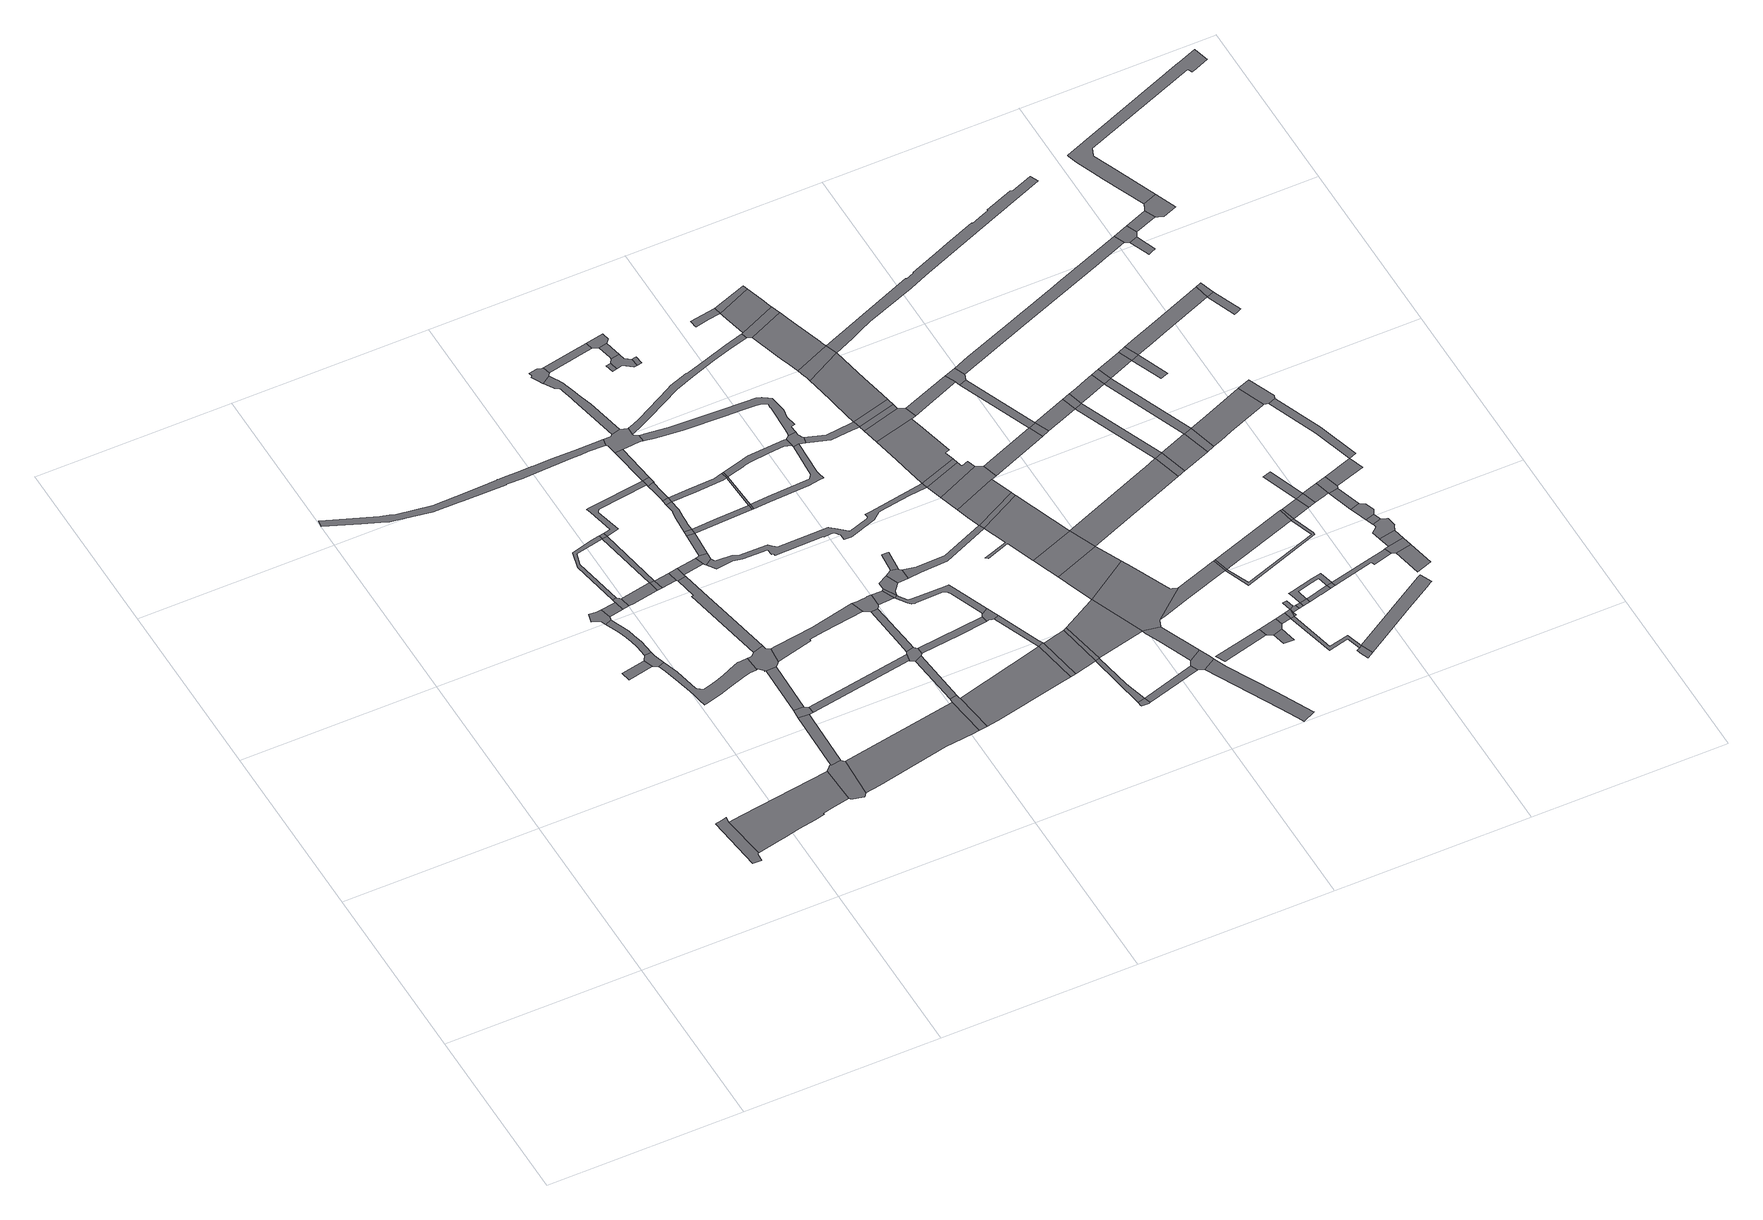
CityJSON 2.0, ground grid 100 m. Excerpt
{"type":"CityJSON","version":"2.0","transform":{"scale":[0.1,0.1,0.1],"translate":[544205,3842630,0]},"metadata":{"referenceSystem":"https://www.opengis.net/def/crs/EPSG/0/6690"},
"CityObjects":{
"road1":{"type":"Road","geometry":[{"type":"MultiSurface","lod":"1","boundaries":[[[0,1,2,3,4,5,6,7,8,9]]]}]},
"road2":{"type":"Road","attributes":{"RoadStructureAttribute.sectionType":"1"},"geometry":[{"type":"MultiSurface","lod":"1","boundaries":[[[10,11,12,9,8,13,14,15,16,17,18,19,20]]]}]},
"road3":{"type":"Road","geometry":[{"type":"MultiSurface","lod":"1","boundaries":[[[21,22,23,24]]]}]},
"road4":{"type":"Road","geometry":[{"type":"MultiSurface","lod":"1","boundaries":[[[25,26,27,21,24,28,29]]]}]},
"road5":{"type":"Road","geometry":[{"type":"MultiSurface","lod":"1","boundaries":[[[30,31,32,33,34,35,36,37,38,39,40]]]}]},
"road6":{"type":"Road","attributes":{"RoadStructureAttribute.sectionType":"1"},"geometry":[{"type":"MultiSurface","lod":"1","boundaries":[[[41,42,43,37,36,44,45,46,47,27,26]]]}]},
"road7":{"type":"Road","attributes":{"RoadStructureAttribute.sectionType":"1"},"geometry":[{"type":"MultiSurface","lod":"1","boundaries":[[[48,49,50,40,39,51,52]]]}]},
"road8":{"type":"Road","geometry":[{"type":"MultiSurface","lod":"1","boundaries":[[[53,54,55,56,10,20,57,58,59,60,61,62,63]]]}]},
"road9":{"type":"Road","attributes":{"RoadStructureAttribute.sectionType":"1"},"geometry":[{"type":"MultiSurface","lod":"1","boundaries":[[[64,65,66,67,68,69,70,71,72,73,74,29,28,75,76,77,78,79,80,81,82,83,84,85,86,87,88,89,90,91]]]}]},
"road10":{"type":"Road","geometry":[{"type":"MultiSurface","lod":"1","boundaries":[[[92,93,94,48,52,95,96]]]}]},
"road11":{"type":"Road","attributes":{"RoadStructureAttribute.sectionType":"1"},"geometry":[{"type":"MultiSurface","lod":"1","boundaries":[[[97,98,99,100,101,102,103,104,105,106,107,108,109,110,111,112,113,114,115,116,117,118,119,120,121,122,123,124,125,126,127,128,129,130,131,132,133,134,135,136,137,138]]]}]},
"road12":{"type":"Road","attributes":{"RoadStructureAttribute.sectionType":"1"},"geometry":[{"type":"MultiSurface","lod":"1","boundaries":[[[139,54,53,140,141]]]}]},
"road13":{"type":"Road","attributes":{"RoadStructureAttribute.sectionType":"1"},"geometry":[{"type":"MultiSurface","lod":"1","boundaries":[[[142,143,144,145,94,93,146,147,148]]]}]},
"road14":{"type":"Road","attributes":{"RoadStructureAttribute.sectionType":"1"},"geometry":[{"type":"MultiSurface","lod":"1","boundaries":[[[149,150,151,96,95,152,153]]]}]},
"road15":{"type":"Road","geometry":[{"type":"MultiSurface","lod":"1","boundaries":[[[154,139,141,155,156,157,158]]]}]},
"road16":{"type":"Road","attributes":{"RoadStructureAttribute.sectionType":"1"},"geometry":[{"type":"MultiSurface","lod":"1","boundaries":[[[159,160,154,158]]]}]},
"road17":{"type":"Road","geometry":[{"type":"MultiSurface","lod":"1","boundaries":[[[161,149,153,162]]]}]},
"road18":{"type":"Road","attributes":{"RoadStructureAttribute.sectionType":"1"},"geometry":[{"type":"MultiSurface","lod":"1","boundaries":[[[163,148,149,161]]]}]},
"road19":{"type":"Road","geometry":[{"type":"MultiSurface","lod":"1","boundaries":[[[164,165,166,167,168,91,90,169,170,171,160,159,172,173,174]]]}]},
"road20":{"type":"Road","geometry":[{"type":"MultiSurface","lod":"1","boundaries":[[[175,142,148,163]]]}]},
"road21":{"type":"Road","attributes":{"RoadStructureAttribute.sectionType":"1"},"geometry":[{"type":"MultiSurface","lod":"1","boundaries":[[[176,177,178,161,162,179,180]]]}]},
"road22":{"type":"Road","attributes":{"RoadStructureAttribute.sectionType":"1"},"geometry":[{"type":"MultiSurface","lod":"1","boundaries":[[[181,182,183,184,185,186,167,166]]]}]},
"road23":{"type":"Road","geometry":[{"type":"MultiSurface","lod":"1","boundaries":[[[187,176,180,188,184,183,189]]]}]},
"road24":{"type":"Road","attributes":{"RoadStructureAttribute.sectionType":"1"},"geometry":[{"type":"MultiSurface","lod":"1","boundaries":[[[190,63,62,191,192,193,194,195]]]}]},
"road25":{"type":"Road","attributes":{"RoadStructureAttribute.sectionType":"1"},"geometry":[{"type":"MultiSurface","lod":"1","boundaries":[[[196,187,189,197]]]}]},
"road26":{"type":"Road","attributes":{"RoadStructureAttribute.sectionType":"1"},"geometry":[{"type":"MultiSurface","lod":"1","boundaries":[[[198,199,157,156,200]]]}]},
"road27":{"type":"Road","attributes":{"RoadStructureAttribute.sectionType":"1"},"geometry":[{"type":"MultiSurface","lod":"1","boundaries":[[[201,202,203,204,205,175,163,206,207,208,209]]]}]},
"road28":{"type":"Road","geometry":[{"type":"MultiSurface","lod":"1","boundaries":[[[210,196,197,211,212,213]]]}]},
"road29":{"type":"Road","attributes":{"RoadStructureAttribute.sectionType":"1"},"geometry":[{"type":"MultiSurface","lod":"1","boundaries":[[[214,210,213,215,216]]]}]},
"road30":{"type":"Road","attributes":{"RoadStructureAttribute.sectionType":"1"},"geometry":[{"type":"MultiSurface","lod":"1","boundaries":[[[217,218,219,220,174,173,221,222,223,224,225]]]}]},
"road31":{"type":"Road","geometry":[{"type":"MultiSurface","lod":"1","boundaries":[[[226,214,216,227]]]}]},
"road32":{"type":"Road","attributes":{"RoadStructureAttribute.sectionType":"1"},"geometry":[{"type":"MultiSurface","lod":"1","boundaries":[[[228,229,230,231,232,233,234,235,236,237,238,226,227]]]}]},
"road33":{"type":"Road","geometry":[{"type":"MultiSurface","lod":"1","boundaries":[[[239,240,234,233]]]}]},
"road34":{"type":"Road","attributes":{"RoadStructureAttribute.sectionType":"1"},"geometry":[{"type":"MultiSurface","lod":"1","boundaries":[[[241,242,243,244,245,240,239]]]}]},
"road35":{"type":"Road","geometry":[{"type":"MultiSurface","lod":"1","boundaries":[[[246,247,201,209,243,242]]]}]},
"road36":{"type":"Road","attributes":{"RoadStructureAttribute.sectionType":"1"},"geometry":[{"type":"MultiSurface","lod":"1","boundaries":[[[248,249,250,201,247]]]}]},
"road37":{"type":"Road","geometry":[{"type":"MultiSurface","lod":"1","boundaries":[[[251,252,253,254,255,190,195,256,257]]]}]},
"road38":{"type":"Road","attributes":{"RoadStructureAttribute.sectionType":"1"},"geometry":[{"type":"MultiSurface","lod":"1","boundaries":[[[258,259,254,253]]]}]},
"road39":{"type":"Road","attributes":{"RoadStructureAttribute.sectionType":"1"},"geometry":[{"type":"MultiSurface","lod":"1","boundaries":[[[260,261,227,216,262]]]}]},
"road40":{"type":"Road","geometry":[{"type":"MultiSurface","lod":"1","boundaries":[[[263,264,265,266,267,138,137,268,249,248,269,270,271,272,273,274,275,276,277,278]]]}]},
"road41":{"type":"Road","geometry":[{"type":"MultiSurface","lod":"1","boundaries":[[[279,280,281,198,200,282,259,258,283,284,285]]]}]},
"road42":{"type":"Road","geometry":[{"type":"MultiSurface","lod":"1","boundaries":[[[286,287,288,289,290,291,292,293,294,295,296]]]}]},
"road43":{"type":"Road","attributes":{"RoadStructureAttribute.sectionType":"1"},"geometry":[{"type":"MultiSurface","lod":"1","boundaries":[[[297,298,299,300,301,302,303,304,305,294,293,306,307,308,309,310,311,312,313,314,265,264]]]}]},
"road44":{"type":"Road","attributes":{"RoadStructureAttribute.sectionType":"1"},"geometry":[{"type":"MultiSurface","lod":"1","boundaries":[[[315,316,317,239,233,318,319,320,321]]]}]},
"road45":{"type":"Road","attributes":{"RoadStructureAttribute.sectionType":"1"},"geometry":[{"type":"MultiSurface","lod":"1","boundaries":[[[322,323,324,325,281,280]]]}]},
"road46":{"type":"Road","geometry":[{"type":"MultiSurface","lod":"1","boundaries":[[[326,327,328,329,217,225,330,331,324,323,332,333,334,335]]]}]},
"road47":{"type":"Road","geometry":[{"type":"MultiSurface","lod":"1","boundaries":[[[336,260,262,337]]]}]},
"road48":{"type":"Road","geometry":[{"type":"MultiSurface","lod":"1","boundaries":[[[338,321,260,336]]]}]},
"road49":{"type":"Road","attributes":{"RoadStructureAttribute.sectionType":"1"},"geometry":[{"type":"MultiSurface","lod":"1","boundaries":[[[339,335,334,340,341]]]}]},
"road50":{"type":"Road","geometry":[{"type":"MultiSurface","lod":"1","boundaries":[[[342,315,321,338]]]}]},
"road51":{"type":"Road","attributes":{"RoadStructureAttribute.sectionType":"1"},"geometry":[{"type":"MultiSurface","lod":"1","boundaries":[[[343,344,345,296,295,346,347,348]]]}]},
"road52":{"type":"Road","attributes":{"RoadStructureAttribute.sectionType":"1"},"geometry":[{"type":"MultiSurface","lod":"1","boundaries":[[[349,350,257,256,351,352,353]]]}]},
"road53":{"type":"Road","geometry":[{"type":"MultiSurface","lod":"1","boundaries":[[[354,341,340,355,356,357]]]}]},
"road54":{"type":"Road","attributes":{"RoadStructureAttribute.sectionType":"1"},"geometry":[{"type":"MultiSurface","lod":"1","boundaries":[[[358,285,284,359,360]]]}]},
"road55":{"type":"Road","attributes":{"RoadStructureAttribute.sectionType":"1"},"geometry":[{"type":"MultiSurface","lod":"1","boundaries":[[[361,362,354,357,363,364,365]]]}]},
"road56":{"type":"Road","attributes":{"RoadStructureAttribute.sectionType":"1"},"geometry":[{"type":"MultiSurface","lod":"1","boundaries":[[[366,367,368,369,370,371,372,373,374,375,376,377,378,379,380,381,382,383,212,211,384,385,386,387,388,389,390,391,392,393,394,395,396,397,398,399,400,401,402,403,404,405,406,407]]]}]},
"road57":{"type":"Road","geometry":[{"type":"MultiSurface","lod":"1","boundaries":[[[408,409,410,411]]]}]},
"road58":{"type":"Road","geometry":[{"type":"MultiSurface","lod":"1","boundaries":[[[412,413,414,361,365,415,416,417,418]]]}]},
"road59":{"type":"Road","attributes":{"RoadStructureAttribute.sectionType":"1"},"geometry":[{"type":"MultiSurface","lod":"1","boundaries":[[[419,420,421,422,423,424,425,357,356,426,427,428,429,430,431,432,433,434]]]}]},
"road60":{"type":"Road","geometry":[{"type":"MultiSurface","lod":"1","boundaries":[[[435,436,437,438,412,418]]]}]},
"road61":{"type":"Road","attributes":{"RoadStructureAttribute.sectionType":"1"},"geometry":[{"type":"MultiSurface","lod":"1","boundaries":[[[439,440,441,442,443,444,445,446,447,448,449,336,337]]]}]},
"road62":{"type":"Road","geometry":[{"type":"MultiSurface","lod":"1","boundaries":[[[450,451,452,408,411,453,454,455,456]]]}]},
"road63":{"type":"Road","attributes":{"RoadStructureAttribute.sectionType":"1"},"geometry":[{"type":"MultiSurface","lod":"1","boundaries":[[[457,458,459,460,461,462,463,464,465,466,467,468,469,470,471,472,274,273,473,474,475,476,477,478,479,480,481,482,483,484,485,486,487,488]]]}]},
"road64":{"type":"Road","geometry":[{"type":"MultiSurface","lod":"1","boundaries":[[[489,490,491,452,451]]]}]},
"road65":{"type":"Road","geometry":[{"type":"MultiSurface","lod":"1","boundaries":[[[492,343,348,490,489,493]]]}]},
"road66":{"type":"Road","attributes":{"RoadStructureAttribute.sectionType":"1"},"geometry":[{"type":"MultiSurface","lod":"1","boundaries":[[[494,495,496,497,342,338,498,499,500,501,502,503,504,505,506]]]}]},
"road67":{"type":"Road","geometry":[{"type":"MultiSurface","lod":"1","boundaries":[[[507,508,456,455]]]}]},
"road68":{"type":"Road","geometry":[{"type":"MultiSurface","lod":"1","boundaries":[[[434,433,509,510,358,360,511,512,513,514,515]]]}]},
"road69":{"type":"Road","geometry":[{"type":"MultiSurface","lod":"1","boundaries":[[[516,349,353,517,518]]]}]},
"road70":{"type":"Road","attributes":{"RoadStructureAttribute.sectionType":"1"},"geometry":[{"type":"MultiSurface","lod":"1","boundaries":[[[519,515,514,349,516]]]}]},
"road71":{"type":"Road","attributes":{"RoadStructureAttribute.sectionType":"1"},"geometry":[{"type":"MultiSurface","lod":"1","boundaries":[[[520,521,522,523,524,525,526,527,528,529,278,277,530,531,532,533,534,535,536,537]]]}]},
"road72":{"type":"Road","attributes":{"RoadStructureAttribute.sectionType":"1"},"geometry":[{"type":"MultiSurface","lod":"1","boundaries":[[[538,539,518,517,540,541]]]}]},
"road73":{"type":"Road","geometry":[{"type":"MultiSurface","lod":"1","boundaries":[[[542,543,544,545,546,547]]]}]},
"road74":{"type":"Road","attributes":{"RoadStructureAttribute.sectionType":"1"},"geometry":[{"type":"MultiSurface","lod":"1","boundaries":[[[548,549,550,416,415,551,552,553]]]}]},
"road75":{"type":"Road","attributes":{"RoadStructureAttribute.sectionType":"1"},"geometry":[{"type":"MultiSurface","lod":"1","boundaries":[[[554,555,541,543,542]]]}]},
"road76":{"type":"Road","geometry":[{"type":"MultiSurface","lod":"1","boundaries":[[[556,557,558,488,487,559,494,506,446,445,560,561]]]}]},
"road77":{"type":"Road","geometry":[{"type":"MultiSurface","lod":"1","boundaries":[[[562,563,538,541,555,564]]]}]},
"road78":{"type":"Road","attributes":{"RoadStructureAttribute.sectionType":"1"},"geometry":[{"type":"MultiSurface","lod":"1","boundaries":[[[565,566,561,560,567,568,569,570,571]]]}]},
"road79":{"type":"Road","attributes":{"RoadStructureAttribute.sectionType":"1"},"geometry":[{"type":"MultiSurface","lod":"1","boundaries":[[[572,542,547,573]]]}]},
"road80":{"type":"Road","attributes":{"RoadStructureAttribute.sectionType":"1"},"geometry":[{"type":"MultiSurface","lod":"1","boundaries":[[[574,575,562,564,576,577]]]}]},
"road81":{"type":"Road","geometry":[{"type":"MultiSurface","lod":"1","boundaries":[[[578,579,580,581,582,583,584]]]}]},
"road82":{"type":"Road","geometry":[{"type":"MultiSurface","lod":"1","boundaries":[[[585,553,586,587,588,589,590,591,592]]]}]},
"road83":{"type":"Road","geometry":[{"type":"MultiSurface","lod":"1","boundaries":[[[593,407,406,594]]]}]},
"road84":{"type":"Road","attributes":{"RoadStructureAttribute.sectionType":"1"},"geometry":[{"type":"MultiSurface","lod":"1","boundaries":[[[577,595,596,597,598,599]]]}]},
"road85":{"type":"Road","attributes":{"RoadStructureAttribute.sectionType":"1"},"geometry":[{"type":"MultiSurface","lod":"1","boundaries":[[[600,601,602,603,604,594,406,605,606,607,608]]]}]},
"road86":{"type":"Road","attributes":{"RoadStructureAttribute.sectionType":"1"},"geometry":[{"type":"MultiSurface","lod":"1","boundaries":[[[609,610,611,612,613,614,548,615]]]}]},
"road87":{"type":"Road","attributes":{"RoadStructureAttribute.sectionType":"1"},"geometry":[{"type":"MultiSurface","lod":"1","boundaries":[[[616,617,618,619,620,621,622,623,624,407,593]]]}]},
"road88":{"type":"Road","geometry":[{"type":"MultiSurface","lod":"1","boundaries":[[[615,548,553,585]]]}]},
"road89":{"type":"Road","geometry":[{"type":"MultiSurface","lod":"1","boundaries":[[[625,598,597,626,572,573,627,628,629,630]]]}]},
"road90":{"type":"Road","geometry":[{"type":"MultiSurface","lod":"1","boundaries":[[[631,608,607,611,610,632,633]]]}]},
"road91":{"type":"Road","attributes":{"RoadStructureAttribute.sectionType":"1"},"geometry":[{"type":"MultiSurface","lod":"1","boundaries":[[[634,570,635,636]]]}]},
"road92":{"type":"Road","geometry":[{"type":"MultiSurface","lod":"1","boundaries":[[[637,571,570,634]]]}]},
"road93":{"type":"Road","geometry":[{"type":"MultiSurface","lod":"1","boundaries":[[[592,591,638,639,640,641]]]}]},
"road94":{"type":"Road","geometry":[{"type":"MultiSurface","lod":"1","boundaries":[[[642,636,635,621,620,643,644]]]}]},
"road95":{"type":"Road","attributes":{"RoadStructureAttribute.sectionType":"1"},"geometry":[{"type":"MultiSurface","lod":"1","boundaries":[[[645,641,640,646,574,647]]]}]},
"road96":{"type":"Road","attributes":{"RoadStructureAttribute.sectionType":"1"},"geometry":[{"type":"MultiSurface","lod":"1","boundaries":[[[648,649,650,651,652,653,654,655,656,571,637]]]}]},
"road97":{"type":"Road","geometry":[{"type":"MultiSurface","lod":"1","boundaries":[[[657,658,659,520,537,660,661,662]]]}]},
"road98":{"type":"Road","attributes":{"RoadStructureAttribute.sectionType":"1"},"geometry":[{"type":"MultiSurface","lod":"1","boundaries":[[[663,664,665,630,629,666,667,668,669]]]}]},
"road99":{"type":"Road","geometry":[{"type":"MultiSurface","lod":"1","boundaries":[[[670,578,584,671]]]}]},
"road100":{"type":"Road","attributes":{"RoadStructureAttribute.sectionType":"1"},"geometry":[{"type":"MultiSurface","lod":"1","boundaries":[[[672,673,671,584,674,675,676,659,658]]]}]},
"road101":{"type":"Road","geometry":[{"type":"MultiSurface","lod":"1","boundaries":[[[677,678,679,680,652,651]]]}]},
"road102":{"type":"Road","attributes":{"RoadStructureAttribute.sectionType":"1"},"geometry":[{"type":"MultiSurface","lod":"1","boundaries":[[[681,682,683,684,662,661,685,686,687,678,677]]]}]},
"road103":{"type":"Road","geometry":[{"type":"MultiSurface","lod":"1","boundaries":[[[688,689,690,647,574,577,599,691,692,693,694]]]}]},
"road104":{"type":"Road","attributes":{"RoadStructureAttribute.sectionType":"1"},"geometry":[{"type":"MultiSurface","lod":"1","boundaries":[[[695,696,697,698]]]}]},
"road105":{"type":"Road","attributes":{"RoadStructureAttribute.sectionType":"1"},"geometry":[{"type":"MultiSurface","lod":"1","boundaries":[[[699,694,693,700,701,702]]]}]},
"road106":{"type":"Road","attributes":{"RoadStructureAttribute.sectionType":"1"},"geometry":[{"type":"MultiSurface","lod":"1","boundaries":[[[703,704,644,643,705,706,707]]]}]},
"road107":{"type":"Road","attributes":{"RoadStructureAttribute.sectionType":"1"},"geometry":[{"type":"MultiSurface","lod":"1","boundaries":[[[708,709,633,632,710]]]}]},
"road108":{"type":"Road","geometry":[{"type":"MultiSurface","lod":"1","boundaries":[[[711,695,698,712,713,714,715]]]}]},
"road109":{"type":"Road","geometry":[{"type":"MultiSurface","lod":"1","boundaries":[[[716,717,714,713]]]}]},
"road110":{"type":"Road","attributes":{"RoadStructureAttribute.sectionType":"1"},"geometry":[{"type":"MultiSurface","lod":"1","boundaries":[[[718,719,720,592,641,721,722]]]}]},
"road111":{"type":"Road","geometry":[{"type":"MultiSurface","lod":"1","boundaries":[[[723,724,704,703,707,725,726,727]]]}]},
"road112":{"type":"Road","attributes":{"RoadStructureAttribute.sectionType":"1"},"geometry":[{"type":"MultiSurface","lod":"1","boundaries":[[[728,711,715,729]]]}]},
"road113":{"type":"Road","attributes":{"RoadStructureAttribute.sectionType":"1"},"geometry":[{"type":"MultiSurface","lod":"1","boundaries":[[[726,725,708,730]]]}]},
"road114":{"type":"Road","geometry":[{"type":"MultiSurface","lod":"1","boundaries":[[[731,699,702,732]]]}]},
"road115":{"type":"Road","geometry":[{"type":"MultiSurface","lod":"1","boundaries":[[[708,710,733,730]]]}]},
"road116":{"type":"Road","geometry":[{"type":"MultiSurface","lod":"1","boundaries":[[[734,728,729,735]]]}]},
"road117":{"type":"Road","attributes":{"RoadStructureAttribute.sectionType":"1"},"geometry":[{"type":"MultiSurface","lod":"1","boundaries":[[[734,735,736,737]]]}]},
"road118":{"type":"Road","geometry":[{"type":"MultiSurface","lod":"1","boundaries":[[[738,739,734,740]]]}]},
"road119":{"type":"Road","geometry":[{"type":"MultiSurface","lod":"1","boundaries":[[[740,734,737,741,742]]]}]},
"road120":{"type":"Road","attributes":{"RoadStructureAttribute.sectionType":"1"},"geometry":[{"type":"MultiSurface","lod":"1","boundaries":[[[743,744,735,729,745,746,747,748]]]}]},
"road121":{"type":"Road","attributes":{"RoadStructureAttribute.sectionType":"1"},"geometry":[{"type":"MultiSurface","lod":"1","boundaries":[[[749,750,742,741,751]]]}]},
"road122":{"type":"Road","geometry":[{"type":"MultiSurface","lod":"1","boundaries":[[[748,747,752,753,754,755]]]}]},
"road123":{"type":"Road","geometry":[{"type":"MultiSurface","lod":"1","boundaries":[[[756,749,751,757]]]}]},
"road124":{"type":"Road","attributes":{"RoadStructureAttribute.sectionType":"1"},"geometry":[{"type":"MultiSurface","lod":"1","boundaries":[[[758,759,760,730,733,761,762]]]}]},
"road125":{"type":"Road","geometry":[{"type":"MultiSurface","lod":"1","boundaries":[[[763,764,765,766,767,768,769,770,749,756,771,772,773,774,775,776,777,778,779,780,781]]]}]},
"road126":{"type":"Road","attributes":{"RoadStructureAttribute.sectionType":"1"},"geometry":[{"type":"MultiSurface","lod":"1","boundaries":[[[780,782,783,756,757,784,785,786]]]}]},
"road127":{"type":"Road","geometry":[{"type":"MultiSurface","lod":"1","boundaries":[[[787,788,789,790,791,792,793,732,702]]]}]},
"road128":{"type":"Road","attributes":{"RoadStructureAttribute.sectionType":"1"},"geometry":[{"type":"MultiSurface","lod":"1","boundaries":[[[794,731,732,795,796,797,791]]]}]},
"road129":{"type":"Road","geometry":[{"type":"MultiSurface","lod":"1","boundaries":[[[798,758,762,799]]]}]},
"road130":{"type":"Road","attributes":{"RoadStructureAttribute.sectionType":"1"},"geometry":[{"type":"MultiSurface","lod":"1","boundaries":[[[799,762,718,800]]]}]},
"road131":{"type":"Road","geometry":[{"type":"MultiSurface","lod":"1","boundaries":[[[781,780,786,801,802]]]}]},
"road132":{"type":"Road","geometry":[{"type":"MultiSurface","lod":"1","boundaries":[[[800,718,722,803,804,805]]]}]},
"road133":{"type":"Road","attributes":{"RoadStructureAttribute.sectionType":"1"},"geometry":[{"type":"MultiSurface","lod":"1","boundaries":[[[806,807,808,798,799,809,810]]]}]},
"road134":{"type":"Road","attributes":{"RoadStructureAttribute.sectionType":"1"},"geometry":[{"type":"MultiSurface","lod":"1","boundaries":[[[811,812,813,748,755,814,815,816,817]]]}]},
"road135":{"type":"Road","attributes":{"RoadStructureAttribute.sectionType":"1"},"geometry":[{"type":"MultiSurface","lod":"1","boundaries":[[[818,800,805,819]]]}]},
"road136":{"type":"Road","attributes":{"RoadStructureAttribute.sectionType":"1"},"geometry":[{"type":"MultiSurface","lod":"1","boundaries":[[[820,821,822,823,824,825,826,827,828,829,830,831,832,833,834,835,836,837,838,839,840,841,842,843,677,651]]]}]},
"road137":{"type":"Road","geometry":[{"type":"MultiSurface","lod":"1","boundaries":[[[844,794,791,790]]]}]},
"road138":{"type":"Road","geometry":[{"type":"MultiSurface","lod":"1","boundaries":[[[845,806,810,846]]]}]},
"road139":{"type":"Road","attributes":{"RoadStructureAttribute.sectionType":"1"},"geometry":[{"type":"MultiSurface","lod":"1","boundaries":[[[847,848,849,850,802,801,851,852,853,854]]]}]},
"road140":{"type":"Road","attributes":{"RoadStructureAttribute.sectionType":"1"},"geometry":[{"type":"MultiSurface","lod":"1","boundaries":[[[846,810,818,855]]]}]},
"road141":{"type":"Road","geometry":[{"type":"MultiSurface","lod":"1","boundaries":[[[855,818,819,856]]]}]},
"road142":{"type":"Road","attributes":{"RoadStructureAttribute.sectionType":"1"},"geometry":[{"type":"MultiSurface","lod":"1","boundaries":[[[857,844,790,858,859]]]}]},
"road143":{"type":"Road","attributes":{"RoadStructureAttribute.sectionType":"1"},"geometry":[{"type":"MultiSurface","lod":"1","boundaries":[[[860,845,846,861,862]]]}]},
"road144":{"type":"Road","attributes":{"RoadStructureAttribute.sectionType":"1"},"geometry":[{"type":"MultiSurface","lod":"1","boundaries":[[[863,864,865,866,867,868,869,870,871,724,723,727,872,873,874]]]}]},
"road145":{"type":"Road","geometry":[{"type":"MultiSurface","lod":"1","boundaries":[[[875,876,877,857,878]]]}]},
"road146":{"type":"Road","geometry":[{"type":"MultiSurface","lod":"1","boundaries":[[[878,857,859,879]]]}]},
"road147":{"type":"Road","attributes":{"RoadStructureAttribute.sectionType":"1"},"geometry":[{"type":"MultiSurface","lod":"1","boundaries":[[[880,881,878,879,882,883,884,885]]]}]},
"road148":{"type":"Road","geometry":[{"type":"MultiSurface","lod":"1","boundaries":[[[886,860,862,887]]]}]},
"road149":{"type":"Road","geometry":[{"type":"MultiSurface","lod":"1","boundaries":[[[888,889,887,862]]]}]},
"road150":{"type":"Road","geometry":[{"type":"MultiSurface","lod":"1","boundaries":[[[890,891,847,854,892,893]]]}]},
"road151":{"type":"Road","attributes":{"RoadStructureAttribute.sectionType":"1"},"geometry":[{"type":"MultiSurface","lod":"1","boundaries":[[[893,892,894,895]]]}]},
"road152":{"type":"Road","attributes":{"RoadStructureAttribute.sectionType":"1"},"geometry":[{"type":"MultiSurface","lod":"1","boundaries":[[[896,897,891,890]]]}]},
"road153":{"type":"Road","attributes":{"RoadStructureAttribute.sectionType":"1"},"geometry":[{"type":"MultiSurface","lod":"1","boundaries":[[[898,899,855,856,900,901,902,903]]]}]},
"road154":{"type":"Road","geometry":[{"type":"MultiSurface","lod":"1","boundaries":[[[904,905,906,907,908,909,910,897,896,911,912,913]]]}]},
"road155":{"type":"Road","attributes":{"RoadStructureAttribute.sectionType":"1"},"geometry":[{"type":"MultiSurface","lod":"1","boundaries":[[[914,915,916,917]]]}]},
"road156":{"type":"Road","geometry":[{"type":"MultiSurface","lod":"1","boundaries":[[[918,919,880,885,920,915,914,921,922]]]}]},
"road157":{"type":"Road","attributes":{"RoadStructureAttribute.sectionType":"1"},"geometry":[{"type":"MultiSurface","lod":"1","boundaries":[[[923,924,907,906]]]}]},
"road158":{"type":"Road","geometry":[{"type":"MultiSurface","lod":"1","boundaries":[[[917,916,925,924,923,926,927]]]}]},
"road159":{"type":"Road","attributes":{"RoadStructureAttribute.sectionType":"1"},"geometry":[{"type":"MultiSurface","lod":"1","boundaries":[[[928,929,918,922,930,931]]]}]},
"road160":{"type":"Road","geometry":[{"type":"MultiSurface","lod":"1","boundaries":[[[932,898,903,933,934,935]]]}]},
"road161":{"type":"Road","attributes":{"RoadStructureAttribute.sectionType":"1"},"geometry":[{"type":"MultiSurface","lod":"1","boundaries":[[[936,937,938,886,887,939,940,941]]]}]},
"road162":{"type":"Road","attributes":{"RoadStructureAttribute.sectionType":"1"},"geometry":[{"type":"MultiSurface","lod":"1","boundaries":[[[942,934,933,943,928,944]]]}]},
"road163":{"type":"Road","geometry":[{"type":"MultiSurface","lod":"1","boundaries":[[[945,863,874,946,947,948]]]}]},
"road164":{"type":"Road","geometry":[{"type":"MultiSurface","lod":"1","boundaries":[[[949,950,951,947,946]]]}]},
"road165":{"type":"Road","geometry":[{"type":"MultiSurface","lod":"1","boundaries":[[[952,936,941,953]]]}]},
"road166":{"type":"Road","geometry":[{"type":"MultiSurface","lod":"1","boundaries":[[[954,955,956,953,941]]]}]},
"road167":{"type":"Road","attributes":{"RoadStructureAttribute.sectionType":"1"},"geometry":[{"type":"MultiSurface","lod":"1","boundaries":[[[957,945,948,958]]]}]},
"road168":{"type":"Road","geometry":[{"type":"MultiSurface","lod":"1","boundaries":[[[959,960,961,957,958,962,963,964]]]}]},
"road169":{"type":"Road","attributes":{"RoadStructureAttribute.sectionType":"1"},"geometry":[{"type":"MultiSurface","lod":"1","boundaries":[[[965,966,967,968,969,970,971,972,973,960,959,974,975,976,977,978,979,980,981,982,983]]]}]}
},
"vertices":[
[777,646,0],[781,672,0],[753,665,0],[719,657,0],[753,361,0],[798,360,0],[799,370,0],[800,404,0],[808,406,0],[776,639,0],
[1316,716,0],[1040,678,0],[849,650,0],[913,428,0],[953,437,0],[1042,456,0],[1129,473,0],[1180,483,0],[1180,493,0],[1232,503,0],[1324,521,0],
[905,1712,0],[781,1687,0],[791,1638,0],[922,1664,0],
[960,1722,0],[957,1745,0],[924,1742,0],[947,1652,0],[979,1663,0],
[859,2082,0],[819,2086,0],[806,2038,0],[818,2034,0],[847,2017,0],[851,2008,0],[857,1994,0],[890,2008,0],[890,2012,0],[894,2027,0],[880,2083,0],
[949,1826,0],[938,1876,0],[931,1911,0],[888,1921,0],[901,1878,0],[911,1843,0],[917,1804,0],
[957,2097,0],[955,2096,0],[943,2094,0],[954,2039,0],[967,2041,0],
[1403,749,0],[1349,741,0],[1345,746,0],[1338,739,0],[1333,516,0],[1342,511,0],[1393,496,0],[1397,501,0],[1398,503,0],[1409,516,0],[1417,735,0],
[1277,1509,0],[1274,1508,0],[1252,1499,0],[1183,1469,0],[1146,1454,0],[1114,1443,0],[1061,1430,0],[1059,1431,0],[1033,1449,0],[1032,1452,0],[1006,1582,0],[961,1609,0],[969,1572,0],[982,1522,0],[1000,1445,0],[1001,1444,0],[1006,1418,0],[1013,1378,0],[1021,1342,0],[1023,1342,0],[1034,1345,0],[1115,1366,0],[1170,1385,0],[1253,1413,0],[1292,1427,0],[1329,1427,0],[1329,1438,0],[1325,1512,0],
[985,2110,0],[976,2119,0],[954,2115,0],[1002,2048,0],[992,2104,0],
[1301,3026,0],[1236,3026,0],[1117,3026,0],[1104,3026,0],[1034,3026,0],[1017,3025,0],[960,3025,0],[873,3025,0],[854,3024,0],[842,3024,0],[841,3024,0],[739,3019,0],[642,3017,0],[629,3017,0],[512,3015,0],[338,3042,0],[308,3051,0],[280,3060,0],[267,3064,0],[13,3164,0],[9,3166,0],[4,3131,0],[171,3062,0],[280,3017,0],[290,3013,0],[308,3010,0],[492,2979,0],[620,2977,0],[643,2977,0],[774,2977,0],[862,2978,0],[864,2978,0],[876,2978,0],[949,2978,0],[955,2978,0],[1017,2981,0],[1092,2985,0],[1212,2990,0],[1248,2989,0],[1287,2991,0],[1373,2989,0],[1380,3027,0],
[1356,1073,0],[1408,1040,0],[1409,1071,0],
[1085,2499,0],[1042,2490,0],[933,2461,0],[909,2368,0],[926,2381,0],[945,2446,0],[1090,2478,0],
[1152,2133,0],[1145,2132,0],[1026,2110,0],[1027,2052,0],[1161,2075,0],
[1358,1125,0],[1420,1073,0],[1431,1075,0],[1427,1110,0],[1410,1124,0],
[1415,1403,0],[1364,1401,0],
[1177,2136,0],[1187,2079,0],
[1117,2480,0],
[1432,1521,0],[1425,1526,0],[1421,1548,0],[1368,1531,0],[1347,1513,0],[1350,1415,0],[1356,1409,0],[1356,1402,0],[1430,1419,0],[1437,1427,0],[1444,1514,0],
[1112,2505,0],
[1256,2148,0],[1183,2136,0],[1177,2135,0],[1259,2091,0],[1265,2091,0],
[1372,1800,0],[1345,1938,0],[1315,2094,0],[1272,2085,0],[1293,1973,0],[1282,1970,0],
[1304,2157,0],[1269,2090,0],[1312,2107,0],
[2016,841,0],[1486,531,0],[1865,607,0],[1899,611,0],[2012,622,0],[2043,627,0],
[1407,2175,0],[1421,2129,0],
[1973,1203,0],[1972,1202,0],[1965,1162,0],
[1419,2716,0],[1128,2675,0],[1113,2673,0],[1119,2647,0],[1150,2513,0],[1182,2499,0],[1151,2633,0],[1161,2648,0],[1424,2684,0],
[1427,2180,0],[1431,2115,0],[1464,2139,0],[1467,2177,0],
[1436,2317,0],[1476,2295,0],[1476,2314,0],
[1901,1600,0],[1754,1565,0],[1673,1549,0],[1482,1520,0],[1483,1439,0],[1629,1476,0],[1629,1485,0],[1710,1501,0],[1921,1533,0],
[1438,2344,0],[1475,2344,0],
[1473,2380,0],[1475,2403,0],[1477,2434,0],[1481,2480,0],[1480,2489,0],[1475,2538,0],[1445,2533,0],[1451,2479,0],[1448,2479,0],[1444,2434,0],[1441,2390,0],
[1472,2566,0],[1442,2561,0],
[1465,2618,0],[1457,2683,0],[1425,2674,0],[1432,2629,0],[1440,2576,0],
[1460,2683,0],[1455,2720,0],
[1430,2932,0],[1390,2928,0],[1418,2722,0],
[2057,856,0],[2056,858,0],[2055,870,0],[2018,865,0],[2017,853,0],[2087,635,0],[2061,847,0],
[2026,1163,0],[1988,1144,0],
[1773,2359,0],[1609,2351,0],[1774,2328,0],
[1495,3043,0],[1477,3049,0],[1432,3038,0],[1418,3027,0],[1417,3027,0],[1383,2980,0],[1437,2932,0],[1477,2935,0],[1523,2939,0],[1525,2939,0],[1537,2937,0],[1535,2974,0],[1530,2978,0],[1520,2984,0],[1512,2994,0],[1513,3037,0],
[2033,1214,0],[2020,1227,0],[1980,1214,0],[1966,1161,0],[2034,1173,0],[2035,1175,0],[2035,1212,0],
[1337,3547,0],[1322,3557,0],[1277,3547,0],[1282,3529,0],[1274,3522,0],[1290,3487,0],[1301,3464,0],[1303,3462,0],[1347,3495,0],[1357,3510,0],[1349,3550,0],
[1435,3251,0],[1414,3319,0],[1401,3364,0],[1390,3402,0],[1389,3406,0],[1386,3414,0],[1383,3425,0],[1369,3453,0],[1363,3465,0],[1323,3432,0],[1336,3412,0],[1356,3398,0],[1357,3393,0],[1359,3382,0],[1373,3321,0],[1375,3313,0],[1376,3309,0],[1377,3305,0],
[1757,2591,0],[1713,2578,0],[1582,2572,0],[1601,2544,0],[1728,2550,0],[1740,2552,0],[1764,2558,0],
[2016,1260,0],[1989,1514,0],[1954,1512,0],[1975,1270,0],
[1982,1605,0],[1976,1604,0],[1947,1600,0],[1930,1597,0],[1945,1519,0],[1954,1514,0],[1990,1516,0],[1996,1526,0],[2002,1536,0],[2002,1605,0],
[1781,2362,0],[1782,2329,0],
[1771,2560,0],
[2054,1604,0],[2085,1541,0],[2058,1605,0],
[1765,2593,0],
[1591,3597,0],[1552,3589,0],[1527,3584,0],[1486,3535,0],[1520,3541,0],[1599,3556,0],
[2524,970,0],[2519,969,0],[2147,645,0],[2501,722,0],[2563,736,0],
[2068,1615,0],[2086,1541,0],[2087,1540,0],[2104,1550,0],
[2384,1253,0],[2237,1197,0],[2388,1220,0],
[2118,1682,0],[2069,1654,0],[2109,1575,0],[2116,1585,0],[2143,1618,0],
[2244,2071,0],[2212,2066,0],[2213,2050,0],[2213,2043,0],[2205,2036,0],[2101,2005,0],[2097,2008,0],[2049,2051,0],[2026,2072,0],[1767,2067,0],[1747,2086,0],[1733,2099,0],[1727,2099,0],[1587,2101,0],[1561,2114,0],[1493,2119,0],[1478,2120,0],[1471,2129,0],[1461,2072,0],[1515,2079,0],[1548,2084,0],[1594,2073,0],[1720,2071,0],[1721,2065,0],[1722,2045,0],[1723,2039,0],[1732,2038,0],[1733,2025,0],[1982,2031,0],[1983,2027,0],[2031,2029,0],[2041,2022,0],[2049,2011,0],[2055,2002,0],[2056,1969,0],[2093,1970,0],[2232,2016,0],[2271,2050,0],[2284,2054,0],[2439,2079,0],[2536,2089,0],[2530,2119,0],
[1631,3435,0],[1606,3429,0],[1616,3386,0],[1638,3391,0],
[2152,1703,0],[2151,1701,0],[2149,1700,0],[2199,1622,0],[2197,1680,0],[2186,1691,0],[2186,1694,0],
[2353,1473,0],[2342,1500,0],[2323,1500,0],[2159,1501,0],[2134,1503,0],[2124,1518,0],[2109,1542,0],[2127,1486,0],[2140,1473,0],[2155,1468,0],[2162,1469,0],[2300,1472,0],[2312,1465,0],[2325,1450,0],[2394,1271,0],[2426,1290,0],
[2195,1806,0],[2195,1807,0],[2178,1807,0],[2161,1807,0],
[1866,2333,0],[2071,2342,0],[2132,2353,0],[2151,2356,0],[2145,2391,0],[2143,2406,0],[2151,2596,0],[2121,2590,0],[2110,2400,0],[2093,2378,0],[1875,2367,0],
[1698,3435,0],[1691,3468,0],[1647,3458,0],[1671,3399,0],[1715,3367,0],[1732,3369,0],[1727,3414,0],
[2170,2706,0],[2172,2706,0],[2190,2711,0],[2179,2771,0],[2189,2816,0],[2182,2859,0],[2177,2893,0],[2175,2903,0],[2158,2916,0],[2135,2930,0],[2113,2938,0],[2055,2942,0],[1923,2946,0],[1677,2958,0],[1561,2972,0],[1556,2973,0],[1555,2933,0],[1578,2927,0],[1623,2923,0],[1675,2918,0],[1725,2911,0],[1938,2903,0],[2025,2902,0],[2090,2897,0],[2118,2893,0],[2140,2882,0],[2143,2880,0],[2142,2857,0],[2142,2856,0],[2137,2705,0],[2135,2665,0],[2172,2668,0],
[1673,3552,0],[1629,3543,0],[1645,3468,0],
[1684,3615,0],[1692,3574,0],
[2113,2648,0],[2103,2647,0],[1911,2636,0],[1842,2616,0],[1829,2574,0],[1851,2580,0],[1880,2590,0],[1906,2596,0],[2001,2607,0],[2058,2610,0],[2083,2612,0],[2101,2608,0],[2118,2600,0],
[1757,3372,0],[1751,3417,0],
[2393,1270,0],[2386,1257,0],[2407,1224,0],[2414,1221,0],[2417,1219,0],[2425,1216,0],[2451,1227,0],
[2552,981,0],[2592,743,0],[2553,979,0],
[2539,1007,0],
[2239,3325,0],[2140,3296,0],[2034,3260,0],[1907,3218,0],[1905,3222,0],[1807,3186,0],[1785,3175,0],[1654,3103,0],[1586,3067,0],[1547,3049,0],[1520,2998,0],[1575,3022,0],[1629,3049,0],[1821,3151,0],[1924,3190,0],[2057,3236,0],[2142,3263,0],[2248,3294,0],
[2669,1009,0],[2606,993,0],[2701,769,0],[2710,772,0],
[2797,464,0],[2759,453,0],[2762,432,0],[2763,428,0],[2801,426,0],[2807,428,0],
[2636,1767,0],[2413,1673,0],[2265,1666,0],[2266,1627,0],[2408,1636,0],[2648,1741,0],
[2766,582,0],[2730,778,0],
[2186,2624,0],[2174,2647,0],[2173,2648,0],[2134,2664,0],[2181,2586,0],[2188,2621,0],
[2688,1018,0],[2677,1012,0],[2731,781,0],
[2422,2602,0],[2288,2587,0],[2291,2552,0],[2406,2560,0],[2426,2562,0],[2443,2563,0],[2434,2603,0],
[3074,547,0],[3090,510,0],
[2873,1123,0],[2862,1116,0],[2976,839,0],[2982,841,0],
[2206,3524,0],[2072,3502,0],[2075,3481,0],[2076,3472,0],[2078,3460,0],[2150,3473,0],[2214,3484,0],
[2868,1857,0],[2693,1619,0],[2566,1573,0],[2579,1565,0],[2697,1609,0],[2702,1595,0],[2751,1462,0],[2980,1548,0],
[2723,2191,0],[2730,2162,0],
[2988,827,0],[3024,739,0],[3090,577,0],[3155,617,0],[3067,825,0],
[2777,2139,0],[2774,2146,0],[2762,2142,0],[2756,2140,0],[2737,2134,0],[2537,2089,0],[2556,2027,0],[2563,2004,0],[2789,2104,0],
[2823,1983,0],[2818,1996,0],[2595,1897,0],[2614,1836,0],[2632,1776,0],[2634,1772,0],[2859,1884,0],
[2710,2242,0],[2734,2250,0],[2687,2446,0],[2675,2497,0],[2675,2500,0],[2466,2444,0],[2494,2303,0],[2514,2201,0],[2529,2124,0],
[3180,558,0],[3088,574,0],[3094,511,0],[3119,500,0],[3122,499,0],[3188,539,0],
[2804,2097,0],[2847,2008,0],[2825,2087,0],
[2642,2618,0],[2449,2531,0],[2647,2588,0],
[2634,2658,0],
[2775,1393,0],[2784,1368,0],[2802,1318,0],[3039,1410,0],
[2671,2575,0],[2698,2509,0],[2681,2570,0],
[3060,1364,0],[2821,1266,0],[3101,1275,0],
[2620,2731,0],[2601,2823,0],[2583,2920,0],[2565,3022,0],[2378,2922,0],[2385,2886,0],[2405,2774,0],[2426,2631,0],[2429,2632,0],
[2445,3392,0],[2438,3414,0],[2250,3328,0],[2254,3292,0],[2272,3283,0],[2453,3366,0],
[3434,36,0],[3341,224,0],[3215,472,0],[3309,124,0],[3352,38,0],[3369,3,0],[3435,34,0],
[2384,3590,0],[2392,3565,0],
[2433,3431,0],[2419,3475,0],[2217,3473,0],[2219,3464,0],[2249,3331,0],
[2543,3084,0],[2358,3003,0],[2369,2963,0],[2374,2945,0],
[2532,3115,0],[2532,3116,0],[2479,3283,0],[2465,3329,0],[2319,3126,0],[2326,3105,0],[2342,3056,0],
[3228,1015,0],[3217,1018,0],[3125,1222,0],[3069,830,0],[3082,863,0],[3083,866,0],[3250,1007,0],
[3454,609,0],[3203,547,0],[3225,500,0],[3466,562,0],
[3470,1083,0],[3122,879,0],[3264,928,0],[3488,1005,0],
[2936,2660,0],[2933,2669,0],[2940,2607,0],[2947,2610,0],[2955,2613,0],
[3117,2205,0],[2846,2095,0],[3147,2131,0],
[3550,632,0],[3467,561,0],[3496,547,0],[3546,563,0],[3560,590,0],
[3512,477,0],[3564,478,0],
[3533,1772,0],[3467,1746,0],[3456,1741,0],[3512,1602,0],[3573,1627,0],
[2994,2687,0],[2992,2692,0],[2964,2589,0],[3003,2604,0],[3014,2636,0],
[3605,646,0],[3613,603,0],
[3156,2221,0],
[3480,1086,0],[3499,1009,0],
[3187,2147,0],
[3635,653,0],[3633,608,0],
[3645,611,0],[3640,631,0],
[3646,709,0],[3624,705,0],[3657,669,0],
[3674,640,0],[3670,666,0],
[3790,390,0],[3688,366,0],[3675,344,0],[3780,370,0],[3801,295,0],[3816,305,0],
[3695,669,0],[3674,667,0],[3699,646,0],
[3786,287,0],[3794,258,0],[3808,223,0],[3842,244,0],
[3732,679,0],[3736,656,0],
[3334,2294,0],[3173,2228,0],[3157,2222,0],[3280,2185,0],[3356,2216,0],
[3861,791,0],[3814,779,0],[3755,765,0],[3697,751,0],[3677,746,0],[3679,739,0],[3682,725,0],[3693,676,0],[3729,695,0],[3722,725,0],[3720,733,0],[3719,737,0],[3732,740,0],[3767,749,0],[3803,759,0],[3839,768,0],[3850,719,0],[3852,711,0],[3879,718,0],
[3797,696,0],[3795,696,0],[3803,673,0],[3806,673,0],[3858,687,0],
[3540,875,0],[3951,1019,0],[3951,1034,0],[3911,1150,0],[3897,1145,0],[3938,1026,0],[3547,890,0],
[3881,1224,0],[3512,1013,0],[3517,1015,0],[3521,1016,0],
[3376,2311,0],[3397,2233,0],
[3575,1789,0],
[3885,694,0],[3879,716,0],
[3588,1633,0],[3599,1637,0],[3615,1644,0],
[3521,2370,0],[3455,2343,0],[3419,2328,0],[3449,2254,0],[3543,2293,0],
[4255,577,0],[4243,569,0],[4239,567,0],[4117,416,0],[4244,492,0],[4273,510,0],[4282,516,0],
[3720,1849,0],[3761,1702,0],
[2671,3071,0],[2728,3099,0],[2790,3127,0],[3052,3227,0],[3144,3268,0],[3493,3409,0],[3867,3558,0],[3848,3602,0],[3736,3556,0],[3726,3561,0],[3580,3504,0],[3582,3500,0],[3550,3487,0],[3482,3459,0],[3480,3464,0],[3323,3400,0],[3270,3379,0],[3102,3310,0],[3104,3305,0],[3059,3289,0],[3057,3293,0],[2909,3233,0],[2802,3189,0],[2715,3154,0],
[3893,1228,0],
[3563,2387,0],[3585,2310,0],
[4189,792,0],[4178,789,0],[4126,776,0],[3885,717,0],[3958,713,0],[4096,748,0],[4104,728,0],[4201,754,0],
[3762,1865,0],
[3802,1719,0],
[3979,1257,0],[3923,1154,0],[4004,1182,0],
[3693,2440,0],[3610,2320,0],[3723,2367,0],
[4010,3093,0],[3793,3008,0],[3670,2959,0],[3604,2933,0],[3515,2898,0],[3461,2877,0],[3411,2857,0],[3353,2834,0],[3077,2726,0],[3393,2787,0],[3853,2967,0],[4032,3038,0],
[3954,1461,0],[3932,1454,0],[3911,1447,0],[4021,1272,0],
[4046,1197,0],
[4104,1300,0],[4058,1284,0],[4067,1203,0],[4085,1208,0],[4102,1214,0],[4126,1223,0],
[3733,2456,0],[3765,2384,0],
[3788,2205,0],[3830,2221,0],
[4295,817,0],[4211,799,0],[4224,747,0],[4306,764,0],
[4255,597,0],[4335,625,0],
[4282,877,0],[4198,859,0],
[4066,1989,0],[3840,1897,0],[3849,1738,0],[3915,1765,0],[4115,1845,0],[4123,1848,0],
[4287,957,0],[4273,963,0],[4259,970,0],[4213,954,0],[4216,944,0],[4219,934,0],[4187,909,0],[4296,905,0],[4299,906,0],[4290,955,0],
[4176,1229,0],[4127,1218,0],[4168,1085,0],[4217,1100,0],
[4158,1318,0],[4138,1311,0],[4127,1221,0],[4178,1234,0],[4181,1241,0],
[4246,1009,0],[4199,993,0],
[4176,1061,0],[4259,1037,0],[4244,1084,0],
[4310,1371,0],[4310,1370,0],[4193,1246,0],[4336,1294,0],
[4133,2016,0],[4145,1843,0],[4183,1859,0],[4190,1875,0],
[4192,2642,0],[3929,2536,0],[3798,2483,0],[3857,2421,0],[3948,2458,0],[4207,2562,0],
[4283,1605,0],[4248,1577,0],[4350,1385,0],
[4092,3126,0],[4056,3028,0],[4099,3044,0],[4114,3070,0],
[4098,2921,0],[4119,2929,0],[4139,2937,0],
[4223,2655,0],[4245,2577,0],
[4267,2409,0],[4287,2417,0],[4307,2425,0],
[4206,3171,0],[4231,3116,0],
[4298,3240,0],[4223,3210,0],[4212,3184,0],[4244,3110,0],[4268,3099,0],[4342,3129,0],
[4873,3964,0],[4776,3926,0],[4768,3922,0],[4063,3641,0],[4058,3639,0],[4060,3631,0],[4075,3580,0],[4110,3492,0],[4134,3432,0],[4196,3493,0],[4160,3584,0],[4171,3611,0],[4175,3622,0],[4178,3627,0],[4788,3867,0],[4792,3857,0],[4798,3844,0],[4807,3848,0],[4895,3883,0]
]}
